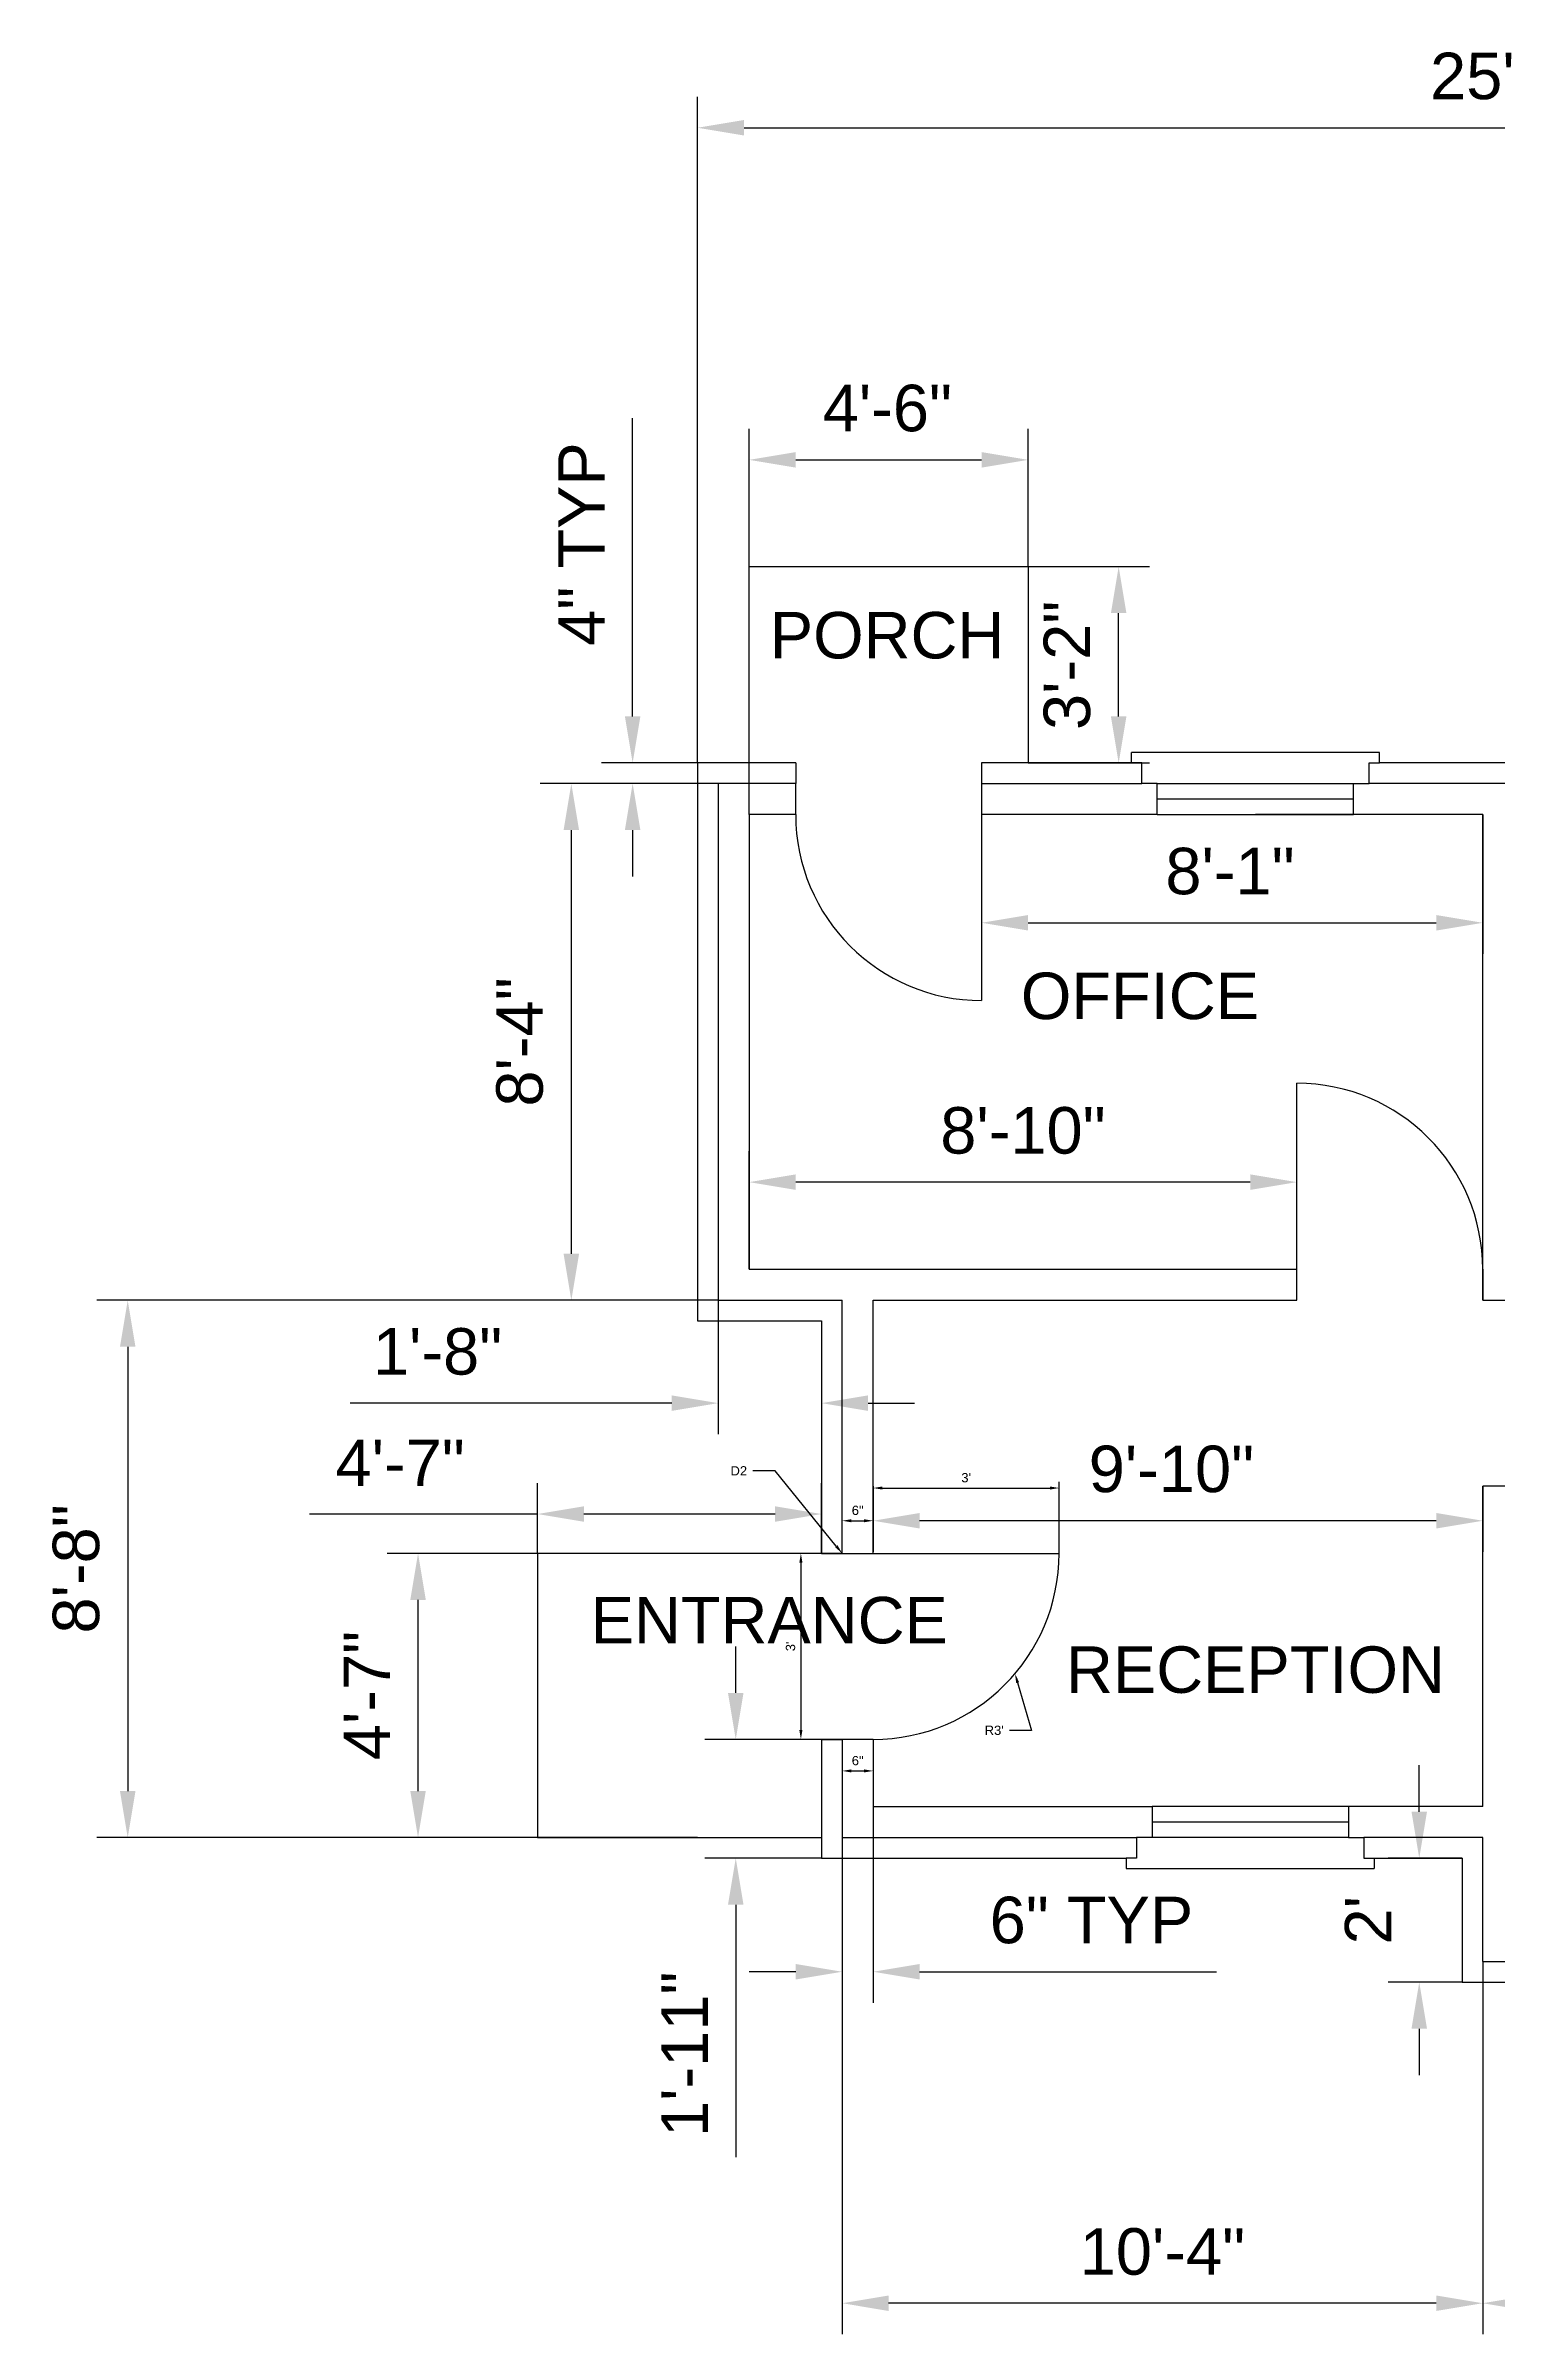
# Model space of a CAD drawing. Header units: inches. Extents: x 1496 to 92228, y 2074 to 4694.
# Drawn here: x 1495.7 to 1776.8, y 2073.7 to 2516.7 of the extents above; entities that cross this region are included whole.
import ezdxf
from ezdxf import colors
from ezdxf.entities.mleader import LeaderData, LeaderLine
from ezdxf.math import Vec2, Vec3

# ---------------------------------------------------------------- set-up
doc = ezdxf.new("R2010")
doc.units = ezdxf.units.IN
doc.header["$MEASUREMENT"] = 0
for name, color, linetype in [('Annotations', 7, 'Continuous'), ('Dim to Door', 5, 'Continuous'), ('Dim to Window', 30, 'Continuous'), ('Dimensions', 1, 'Continuous'), ('Doors', 6, 'Continuous'), ('Walls', 7, 'Continuous'), ('Windows', 4, 'Continuous')]:
    doc.layers.add(name, color=color, linetype=linetype)
doc.styles.add('Annotative', font='Arial.ttf')
doc.styles.get("Standard").update_dxf_attribs({"font": 'Arial.ttf'})
doc.dimstyles.new('Annotative', dxfattribs={"dimscale": 0, "dimtxt": 0.15, "dimasz": 0.15, "dimexe": 0.1, "dimexo": 0, "dimgap": 0.09, "dimtad": 1, "dimdec": 0, "dimzin": 0, "dimdsep": 46, "dimlunit": 3, "dimtxsty": 'Standard', "dimcen": 0, "dimadec": 0, "dimazin": 0, "dimtfac": 1, "dimtdec": 0, "dimtofl": 0, "dimtmove": 0, "dimatfit": 3, "dimfxl": 1, "dimtolj": 1, "dimtzin": 0, "dimarcsym": 0})

# ---------------------------------------------------------------- blocks, each defined once
blk = doc.blocks.new('door')
at = {"layer": 'Doors'}
for p, q in [((1902.88, 2461.84), (1902.88, 2497.84)), ((1902.88, 2455.84), (1902.88, 2461.84)), ((1938.88, 2461.84), (1938.88, 2455.84))]:
    blk.add_line(p, q, dxfattribs=at)
blk.add_arc((1902.88, 2461.84), 36, 0, 90, dxfattribs=at)
blk = doc.blocks.new('window')
at = {"layer": 'Windows'}
for p, q in [((1878.89, 2523.04), (1878.89, 2526.04)), ((1878.89, 2526.04), (1882.89, 2526.04)), ((1882.89, 2526.04), (1882.89, 2528.04)), ((1882.89, 2528.04), (1884.89, 2528.04)), ((1884.89, 2480.04), (1884.89, 2528.04)), ((1872.89, 2523.04), (1872.89, 2485.04)), ((1872.89, 2523.04), (1875.89, 2523.04)), ((1875.89, 2485.04), (1875.89, 2523.04)), ((1875.89, 2523.04), (1878.89, 2523.04)), ((1878.89, 2523.04), (1878.89, 2485.04)), ((1872.89, 2485.04), (1875.89, 2485.04)), ((1875.89, 2485.04), (1878.89, 2485.04)), ((1878.89, 2485.04), (1878.89, 2482.04)), ((1878.89, 2482.04), (1882.89, 2482.04)), ((1882.89, 2482.04), (1882.89, 2480.04)), ((1882.89, 2480.04), (1884.89, 2480.04))]:
    blk.add_line(p, q, dxfattribs=at)
blk = doc.blocks.new('*D37')
at = {"layer": 'Defpoints', "color": 0, "transparency": 16777216}
for p in [(1676.84, 2367.85), (1773.84, 2367.85), (1773.84, 2346.91)]:
    blk.add_point(p, dxfattribs=at)
at = {"layer": 'Dim to Door', "color": 0, "lineweight": -2, "transparency": 16777216}
for p, q in [((1676.84, 2367.85), (1676.84, 2340.91)), ((1773.84, 2367.85), (1773.84, 2340.91)), ((1685.84, 2346.91), (1764.84, 2346.91))]:
    blk.add_line(p, q, dxfattribs=at)
at = {"layer": 'Dim to Door', "color": 0, "transparency": 16777216}
for points in [[(1685.84, 2348.41), (1685.84, 2345.41), (1676.84, 2346.91)], [(1764.84, 2348.41), (1764.84, 2345.41), (1773.84, 2346.91)]]:
    blk.add_solid(points, dxfattribs=at)
at = {"layer": 'Dim to Door', "color": 0, "transparency": 16777216, "insert": (1724.92, 2356.87), "char_height": 9, "attachment_point": 5}
blk.add_mtext('\\A1;8\'-1"', dxfattribs=at)
blk = doc.blocks.new('*D39')
at = {"layer": 'Defpoints', "color": 0, "transparency": 16777216}
for p in [(1631.84, 2296.71), (1631.84, 2279.85), (1737.84, 2279.85)]:
    blk.add_point(p, dxfattribs=at)
at = {"layer": 'Dim to Door', "color": 0, "lineweight": -2, "transparency": 16777216}
for p, q in [((1631.84, 2279.85), (1631.84, 2302.71)), ((1737.84, 2279.85), (1737.84, 2302.71)), ((1728.84, 2296.71), (1640.84, 2296.71))]:
    blk.add_line(p, q, dxfattribs=at)
at = {"layer": 'Dim to Door', "color": 0, "transparency": 16777216}
for points in [[(1640.84, 2298.21), (1640.84, 2295.21), (1631.84, 2296.71)], [(1728.84, 2298.21), (1728.84, 2295.21), (1737.84, 2296.71)]]:
    blk.add_solid(points, dxfattribs=at)
at = {"layer": 'Dim to Door', "color": 0, "transparency": 16777216, "insert": (1684.84, 2306.67), "char_height": 9, "attachment_point": 5}
blk.add_mtext('\\A1;8\'-10"', dxfattribs=at)
blk = doc.blocks.new('*D40')
at = {"layer": 'Defpoints', "color": 0, "transparency": 16777216}
for p in [(1629.24, 2188.85), (1645.84, 2188.85), (1645.84, 2165.85)]:
    blk.add_point(p, dxfattribs=at)
at = {"layer": 'Dim to Door', "color": 0, "lineweight": -2, "transparency": 16777216}
for p, q in [((1629.24, 2197.85), (1629.24, 2206.85)), ((1645.84, 2188.85), (1623.24, 2188.85)), ((1645.84, 2165.85), (1623.24, 2165.85)), ((1629.24, 2156.85), (1629.24, 2107.95))]:
    blk.add_line(p, q, dxfattribs=at)
at = {"layer": 'Dim to Door', "color": 0, "transparency": 16777216}
for points in [[(1627.74, 2197.85), (1630.74, 2197.85), (1629.24, 2188.85)], [(1627.74, 2156.85), (1630.74, 2156.85), (1629.24, 2165.85)]]:
    blk.add_solid(points, dxfattribs=at)
at = {"layer": 'Dim to Door', "color": 0, "transparency": 16777216, "insert": (1619.34, 2127.9), "char_height": 9, "attachment_point": 5, "rotation": 90}
blk.add_mtext('\\A1;1\'-11"', dxfattribs=at)
blk = doc.blocks.new('*D41')
at = {"layer": 'Defpoints', "color": 0, "transparency": 16777216}
for p in [(1685.84, 2436.52), (1631.84, 2415.85), (1685.84, 2415.85)]:
    blk.add_point(p, dxfattribs=at)
at = {"layer": 'Dimensions', "color": 0, "lineweight": -2, "transparency": 16777216}
for p, q in [((1631.84, 2415.85), (1631.84, 2442.52)), ((1685.84, 2415.85), (1685.84, 2442.52)), ((1640.84, 2436.52), (1676.84, 2436.52))]:
    blk.add_line(p, q, dxfattribs=at)
at = {"layer": 'Dimensions', "color": 0, "transparency": 16777216}
for points in [[(1640.84, 2438.02), (1640.84, 2435.02), (1631.84, 2436.52)], [(1676.84, 2438.02), (1676.84, 2435.02), (1685.84, 2436.52)]]:
    blk.add_solid(points, dxfattribs=at)
at = {"layer": 'Dimensions', "color": 0, "transparency": 16777216, "insert": (1658.59, 2446.49), "char_height": 9, "attachment_point": 5}
blk.add_mtext('\\A1;4\'-6"', dxfattribs=at)
blk = doc.blocks.new('*D42')
at = {"layer": 'Defpoints', "color": 0, "transparency": 16777216}
for p in [(1685.84, 2415.85), (1703.36, 2415.85), (1685.84, 2377.85)]:
    blk.add_point(p, dxfattribs=at)
at = {"layer": 'Dimensions', "color": 0, "lineweight": -2, "transparency": 16777216}
for p, q in [((1685.84, 2415.85), (1709.36, 2415.85)), ((1703.36, 2386.85), (1703.36, 2406.85)), ((1685.84, 2377.85), (1709.36, 2377.85))]:
    blk.add_line(p, q, dxfattribs=at)
at = {"layer": 'Dimensions', "color": 0, "transparency": 16777216}
for points in [[(1701.86, 2406.85), (1704.86, 2406.85), (1703.36, 2415.85)], [(1701.86, 2386.85), (1704.86, 2386.85), (1703.36, 2377.85)]]:
    blk.add_solid(points, dxfattribs=at)
at = {"layer": 'Dimensions', "color": 0, "transparency": 16777216, "insert": (1693.4, 2396.75), "char_height": 9, "attachment_point": 5, "rotation": 90}
blk.add_mtext('\\A1;3\'-2"', dxfattribs=at)
blk = doc.blocks.new('*D45')
at = {"layer": 'Defpoints', "color": 0, "transparency": 16777216}
for p in [(1773.84, 2145.85), (1917.84, 2145.85), (1773.84, 2079.71)]:
    blk.add_point(p, dxfattribs=at)
at = {"layer": 'Dimensions', "color": 0, "lineweight": -2, "transparency": 16777216}
for p, q in [((1773.84, 2145.85), (1773.84, 2073.71)), ((1917.84, 2145.85), (1917.84, 2073.71)), ((1908.84, 2079.71), (1782.84, 2079.71))]:
    blk.add_line(p, q, dxfattribs=at)
at = {"layer": 'Dimensions', "color": 0, "transparency": 16777216}
for points in [[(1782.84, 2081.21), (1782.84, 2078.21), (1773.84, 2079.71)], [(1908.84, 2081.21), (1908.84, 2078.21), (1917.84, 2079.71)]]:
    blk.add_solid(points, dxfattribs=at)
at = {"layer": 'Dimensions', "color": 0, "transparency": 16777216, "insert": (1845.84, 2089.61), "char_height": 9, "attachment_point": 5}
blk.add_mtext("\\A1;12'", dxfattribs=at)
blk = doc.blocks.new('*D46')
at = {"layer": 'Defpoints', "color": 0, "transparency": 16777216}
for p in [(1649.84, 2145.85), (1773.84, 2145.85), (1649.84, 2079.71)]:
    blk.add_point(p, dxfattribs=at)
at = {"layer": 'Dimensions', "color": 0, "lineweight": -2, "transparency": 16777216}
for p, q in [((1649.84, 2145.85), (1649.84, 2073.71)), ((1773.84, 2145.85), (1773.84, 2073.71)), ((1764.84, 2079.71), (1658.84, 2079.71))]:
    blk.add_line(p, q, dxfattribs=at)
at = {"layer": 'Dimensions', "color": 0, "transparency": 16777216}
for points in [[(1658.84, 2081.21), (1658.84, 2078.21), (1649.84, 2079.71)], [(1764.84, 2081.21), (1764.84, 2078.21), (1773.84, 2079.71)]]:
    blk.add_solid(points, dxfattribs=at)
at = {"layer": 'Dimensions', "color": 0, "transparency": 16777216, "insert": (1711.84, 2089.67), "char_height": 9, "attachment_point": 5}
blk.add_mtext('\\A1;10\'-4"', dxfattribs=at)
blk = doc.blocks.new('*D47')
at = {"layer": 'Defpoints', "color": 0, "transparency": 16777216}
for p in [(1761.55, 2165.85), (1769.84, 2165.85), (1769.84, 2141.85)]:
    blk.add_point(p, dxfattribs=at)
at = {"layer": 'Dimensions', "color": 0, "lineweight": -2, "transparency": 16777216}
for p, q in [((1761.55, 2174.85), (1761.55, 2183.85)), ((1769.84, 2165.85), (1755.55, 2165.85)), ((1769.84, 2141.85), (1755.55, 2141.85)), ((1761.55, 2132.85), (1761.55, 2123.85))]:
    blk.add_line(p, q, dxfattribs=at)
at = {"layer": 'Dimensions', "color": 0, "transparency": 16777216}
for points in [[(1760.05, 2174.85), (1763.05, 2174.85), (1761.55, 2165.85)], [(1760.05, 2132.85), (1763.05, 2132.85), (1761.55, 2141.85)]]:
    blk.add_solid(points, dxfattribs=at)
at = {"layer": 'Dimensions', "color": 0, "transparency": 16777216, "insert": (1751.65, 2153.85), "char_height": 9, "attachment_point": 5, "rotation": 90}
blk.add_mtext("\\A1;2'", dxfattribs=at)
blk = doc.blocks.new('*D48')
at = {"layer": 'Defpoints', "color": 0, "transparency": 16777216}
for p in [(1649.84, 2175.85), (1655.84, 2175.85), (1649.84, 2143.87)]:
    blk.add_point(p, dxfattribs=at)
at = {"layer": 'Dimensions', "color": 0, "lineweight": -2, "transparency": 16777216}
for p, q in [((1649.84, 2175.85), (1649.84, 2137.87)), ((1655.84, 2175.85), (1655.84, 2137.87)), ((1640.84, 2143.87), (1631.84, 2143.87)), ((1664.84, 2143.87), (1722.33, 2143.87))]:
    blk.add_line(p, q, dxfattribs=at)
at = {"layer": 'Dimensions', "color": 0, "transparency": 16777216}
for points in [[(1640.84, 2145.37), (1640.84, 2142.37), (1649.84, 2143.87)], [(1664.84, 2145.37), (1664.84, 2142.37), (1655.84, 2143.87)]]:
    blk.add_solid(points, dxfattribs=at)
at = {"layer": 'Dimensions', "color": 0, "transparency": 16777216, "insert": (1698.09, 2153.83), "char_height": 9, "attachment_point": 5}
blk.add_mtext('\\A1;6" TYP', dxfattribs=at)
blk = doc.blocks.new('*D49')
at = {"layer": 'Defpoints', "color": 0, "transparency": 16777216}
for p in [(1567.74, 2224.85), (1590.84, 2224.85), (1590.84, 2169.85)]:
    blk.add_point(p, dxfattribs=at)
at = {"layer": 'Dimensions', "color": 0, "lineweight": -2, "transparency": 16777216}
for p, q in [((1590.84, 2224.85), (1561.74, 2224.85)), ((1567.74, 2178.85), (1567.74, 2215.85)), ((1590.84, 2169.85), (1561.74, 2169.85))]:
    blk.add_line(p, q, dxfattribs=at)
at = {"layer": 'Dimensions', "color": 0, "transparency": 16777216}
for points in [[(1566.24, 2215.85), (1569.24, 2215.85), (1567.74, 2224.85)], [(1566.24, 2178.85), (1569.24, 2178.85), (1567.74, 2169.85)]]:
    blk.add_solid(points, dxfattribs=at)
at = {"layer": 'Dimensions', "color": 0, "transparency": 16777216, "insert": (1557.84, 2197.35), "char_height": 9, "attachment_point": 5, "rotation": 90}
blk.add_mtext('\\A1;4\'-7"', dxfattribs=at)
blk = doc.blocks.new('*D50')
at = {"layer": 'Defpoints', "color": 0, "transparency": 16777216}
for p in [(1590.84, 2232.47), (1590.84, 2224.85), (1645.84, 2224.85)]:
    blk.add_point(p, dxfattribs=at)
at = {"layer": 'Dimensions', "color": 0, "lineweight": -2, "transparency": 16777216}
for p, q in [((1590.84, 2224.85), (1590.84, 2238.47)), ((1645.84, 2224.85), (1645.84, 2238.47)), ((1590.84, 2232.47), (1546.73, 2232.47)), ((1636.84, 2232.47), (1599.84, 2232.47))]:
    blk.add_line(p, q, dxfattribs=at)
at = {"layer": 'Dimensions', "color": 0, "transparency": 16777216}
for points in [[(1599.84, 2233.97), (1599.84, 2230.97), (1590.84, 2232.47)], [(1636.84, 2233.97), (1636.84, 2230.97), (1645.84, 2232.47)]]:
    blk.add_solid(points, dxfattribs=at)
at = {"layer": 'Dimensions', "color": 0, "transparency": 16777216, "insert": (1564.28, 2242.37), "char_height": 9, "attachment_point": 5}
blk.add_mtext('\\A1;4\'-7"', dxfattribs=at)
blk = doc.blocks.new('*D51')
at = {"layer": 'Defpoints', "color": 0, "transparency": 16777216}
for p in [(1655.84, 2237.85), (1773.84, 2237.85), (1655.84, 2231.17)]:
    blk.add_point(p, dxfattribs=at)
at = {"layer": 'Dimensions', "color": 0, "lineweight": -2, "transparency": 16777216}
for p, q in [((1655.84, 2237.85), (1655.84, 2225.17)), ((1773.84, 2237.85), (1773.84, 2225.17)), ((1764.84, 2231.17), (1664.84, 2231.17))]:
    blk.add_line(p, q, dxfattribs=at)
at = {"layer": 'Dimensions', "color": 0, "transparency": 16777216}
for points in [[(1664.84, 2232.67), (1664.84, 2229.67), (1655.84, 2231.17)], [(1764.84, 2232.67), (1764.84, 2229.67), (1773.84, 2231.17)]]:
    blk.add_solid(points, dxfattribs=at)
at = {"layer": 'Dimensions', "color": 0, "transparency": 16777216, "insert": (1713.58, 2241.14), "char_height": 9, "attachment_point": 5}
blk.add_mtext('\\A1;9\'-10"', dxfattribs=at)
blk = doc.blocks.new('*D52')
at = {"layer": 'Defpoints', "color": 0, "transparency": 16777216}
for p in [(1625.84, 2262.1), (1645.84, 2262.1), (1645.84, 2253.93)]:
    blk.add_point(p, dxfattribs=at)
at = {"layer": 'Dimensions', "color": 0, "lineweight": -2, "transparency": 16777216}
for p, q in [((1625.84, 2262.1), (1625.84, 2247.93)), ((1645.84, 2262.1), (1645.84, 2247.93)), ((1616.84, 2253.93), (1554.58, 2253.93)), ((1654.84, 2253.93), (1663.84, 2253.93))]:
    blk.add_line(p, q, dxfattribs=at)
at = {"layer": 'Dimensions', "color": 0, "transparency": 16777216}
for points in [[(1616.84, 2255.43), (1616.84, 2252.43), (1625.84, 2253.93)], [(1654.84, 2255.43), (1654.84, 2252.43), (1645.84, 2253.93)]]:
    blk.add_solid(points, dxfattribs=at)
at = {"layer": 'Dimensions', "color": 0, "transparency": 16777216, "insert": (1571.52, 2263.89), "char_height": 9, "attachment_point": 5}
blk.add_mtext('\\A1;1\'-8"', dxfattribs=at)
blk = doc.blocks.new('*D53')
at = {"layer": 'Defpoints', "color": 0, "transparency": 16777216}
for p in [(1625.84, 2373.85), (1597.41, 2273.85), (1625.84, 2273.85)]:
    blk.add_point(p, dxfattribs=at)
at = {"layer": 'Dimensions', "color": 0, "lineweight": -2, "transparency": 16777216}
for p, q in [((1625.84, 2373.85), (1591.41, 2373.85)), ((1597.41, 2364.85), (1597.41, 2282.85)), ((1625.84, 2273.85), (1591.41, 2273.85))]:
    blk.add_line(p, q, dxfattribs=at)
at = {"layer": 'Dimensions', "color": 0, "transparency": 16777216}
for points in [[(1595.91, 2364.85), (1598.91, 2364.85), (1597.41, 2373.85)], [(1595.91, 2282.85), (1598.91, 2282.85), (1597.41, 2273.85)]]:
    blk.add_solid(points, dxfattribs=at)
at = {"layer": 'Dimensions', "color": 0, "transparency": 16777216, "insert": (1587.44, 2323.85), "char_height": 9, "attachment_point": 5, "rotation": 90}
blk.add_mtext('\\A1;8\'-4"', dxfattribs=at)
blk = doc.blocks.new('*D54')
at = {"layer": 'Defpoints', "color": 0, "transparency": 16777216}
for p in [(1625.84, 2273.85), (1511.54, 2169.85), (1621.84, 2169.85)]:
    blk.add_point(p, dxfattribs=at)
at = {"layer": 'Dimensions', "color": 0, "lineweight": -2, "transparency": 16777216}
for p, q in [((1625.84, 2273.85), (1505.54, 2273.85)), ((1511.54, 2264.85), (1511.54, 2178.85)), ((1621.84, 2169.85), (1505.54, 2169.85))]:
    blk.add_line(p, q, dxfattribs=at)
at = {"layer": 'Dimensions', "color": 0, "transparency": 16777216}
for points in [[(1510.04, 2264.85), (1513.04, 2264.85), (1511.54, 2273.85)], [(1510.04, 2178.85), (1513.04, 2178.85), (1511.54, 2169.85)]]:
    blk.add_solid(points, dxfattribs=at)
at = {"layer": 'Dimensions', "color": 0, "transparency": 16777216, "insert": (1501.58, 2221.85), "char_height": 9, "attachment_point": 5, "rotation": 90}
blk.add_mtext('\\A1;8\'-8"', dxfattribs=at)
blk = doc.blocks.new('*D55')
at = {"layer": 'Defpoints', "color": 0, "transparency": 16777216}
for p in [(1609.28, 2377.85), (1640.84, 2377.85), (1640.84, 2373.85)]:
    blk.add_point(p, dxfattribs=at)
at = {"layer": 'Dimensions', "color": 0, "lineweight": -2, "transparency": 16777216}
for p, q in [((1609.28, 2386.85), (1609.28, 2444.59)), ((1640.84, 2377.85), (1603.28, 2377.85)), ((1640.84, 2373.85), (1603.28, 2373.85)), ((1609.28, 2364.85), (1609.28, 2355.85))]:
    blk.add_line(p, q, dxfattribs=at)
at = {"layer": 'Dimensions', "color": 0, "transparency": 16777216}
for points in [[(1607.78, 2386.85), (1610.78, 2386.85), (1609.28, 2377.85)], [(1607.78, 2364.85), (1610.78, 2364.85), (1609.28, 2373.85)]]:
    blk.add_solid(points, dxfattribs=at)
at = {"layer": 'Dimensions', "color": 0, "transparency": 16777216, "insert": (1599.38, 2420.22), "char_height": 9, "attachment_point": 5, "rotation": 90}
blk.add_mtext('\\A1;4" TYP', dxfattribs=at)
blk = doc.blocks.new('*D56')
at = {"layer": 'Defpoints', "color": 0, "transparency": 16777216}
for p in [(1921.84, 2500.8), (1621.84, 2377.85), (1921.84, 2377.85)]:
    blk.add_point(p, dxfattribs=at)
at = {"layer": 'Dimensions', "color": 0, "lineweight": -2, "transparency": 16777216}
for p, q in [((1621.84, 2377.85), (1621.84, 2506.8)), ((1921.84, 2377.85), (1921.84, 2506.8)), ((1630.84, 2500.8), (1912.84, 2500.8))]:
    blk.add_line(p, q, dxfattribs=at)
at = {"layer": 'Dimensions', "color": 0, "transparency": 16777216}
for points in [[(1630.84, 2502.3), (1630.84, 2499.3), (1621.84, 2500.8)], [(1912.84, 2502.3), (1912.84, 2499.3), (1921.84, 2500.8)]]:
    blk.add_solid(points, dxfattribs=at)
at = {"layer": 'Dimensions', "color": 0, "transparency": 16777216, "insert": (1771.84, 2510.77), "char_height": 9, "attachment_point": 5}
blk.add_mtext("\\A1;25'", dxfattribs=at)
blk = doc.blocks.new('*D78')
at = {"layer": 'Defpoints', "color": 0, "transparency": 16777216}
for p in [(1649.84, 2224.85), (1641.85, 2188.85), (1649.84, 2188.85)]:
    blk.add_point(p, dxfattribs=at)
at = {"layer": 'Dim to Window', "color": 0, "lineweight": -2, "transparency": 16777216}
for p, q in [((1649.84, 2224.85), (1640.65, 2224.85)), ((1641.85, 2223.05), (1641.85, 2190.65)), ((1649.84, 2188.85), (1640.65, 2188.85))]:
    blk.add_line(p, q, dxfattribs=at)
at = {"layer": 'Dim to Window', "color": 0, "transparency": 16777216}
for points in [[(1641.55, 2223.05), (1642.15, 2223.05), (1641.85, 2224.85)], [(1641.55, 2190.65), (1642.15, 2190.65), (1641.85, 2188.85)]]:
    blk.add_solid(points, dxfattribs=at)
at = {"layer": 'Dim to Window', "color": 0, "transparency": 16777216, "insert": (1639.85, 2206.85), "char_height": 1.8, "attachment_point": 5, "rotation": 90}
blk.add_mtext("\\A1;3'", dxfattribs=at)
blk = doc.blocks.new('*D79')
at = {"layer": 'Defpoints', "color": 0, "transparency": 16777216}
for p in [(1655.84, 2231.17), (1649.84, 2224.85), (1655.84, 2224.85)]:
    blk.add_point(p, dxfattribs=at)
at = {"layer": 'Dim to Window', "color": 0, "lineweight": -2, "transparency": 16777216}
for p, q in [((1649.84, 2224.85), (1649.84, 2232.37)), ((1651.64, 2231.17), (1654.04, 2231.17)), ((1655.84, 2224.85), (1655.84, 2232.37))]:
    blk.add_line(p, q, dxfattribs=at)
at = {"layer": 'Dim to Window', "color": 0, "transparency": 16777216}
for points in [[(1651.64, 2231.47), (1651.64, 2230.87), (1649.84, 2231.17)], [(1654.04, 2231.47), (1654.04, 2230.87), (1655.84, 2231.17)]]:
    blk.add_solid(points, dxfattribs=at)
at = {"layer": 'Dim to Window', "color": 0, "transparency": 16777216, "insert": (1652.84, 2233.17), "char_height": 1.8, "attachment_point": 5}
blk.add_mtext('\\A1;6"', dxfattribs=at)
blk = doc.blocks.new('*D80')
at = {"layer": 'Defpoints', "color": 0, "transparency": 16777216}
for p in [(1649.84, 2188.85), (1655.84, 2188.85), (1655.84, 2182.74)]:
    blk.add_point(p, dxfattribs=at)
at = {"layer": 'Dim to Window', "color": 0, "lineweight": -2, "transparency": 16777216}
for p, q in [((1649.84, 2188.85), (1649.84, 2181.54)), ((1655.84, 2188.85), (1655.84, 2181.54)), ((1651.64, 2182.74), (1654.04, 2182.74))]:
    blk.add_line(p, q, dxfattribs=at)
at = {"layer": 'Dim to Window', "color": 0, "transparency": 16777216}
for points in [[(1651.64, 2183.04), (1651.64, 2182.44), (1649.84, 2182.74)], [(1654.04, 2183.04), (1654.04, 2182.44), (1655.84, 2182.74)]]:
    blk.add_solid(points, dxfattribs=at)
at = {"layer": 'Dim to Window', "color": 0, "transparency": 16777216, "insert": (1652.84, 2184.73), "char_height": 1.8, "attachment_point": 5}
blk.add_mtext('\\A1;6"', dxfattribs=at)
blk = doc.blocks.new('*D81')
at = {"layer": 'Defpoints', "color": 0, "transparency": 16777216}
for p in [(1691.84, 2237.5), (1655.84, 2225.17), (1691.84, 2224.85)]:
    blk.add_point(p, dxfattribs=at)
at = {"layer": 'Dim to Window', "color": 0, "lineweight": -2, "transparency": 16777216}
for p, q in [((1655.84, 2225.17), (1655.84, 2238.7)), ((1657.64, 2237.5), (1690.04, 2237.5)), ((1691.84, 2224.85), (1691.84, 2238.7))]:
    blk.add_line(p, q, dxfattribs=at)
at = {"layer": 'Dim to Window', "color": 0, "transparency": 16777216}
for points in [[(1657.64, 2237.8), (1657.64, 2237.2), (1655.84, 2237.5)], [(1690.04, 2237.8), (1690.04, 2237.2), (1691.84, 2237.5)]]:
    blk.add_solid(points, dxfattribs=at)
at = {"layer": 'Dim to Window', "color": 0, "transparency": 16777216, "insert": (1673.84, 2239.49), "char_height": 1.8, "attachment_point": 5}
blk.add_mtext("\\A1;3'", dxfattribs=at)

msp = doc.modelspace()

# ---------------------------------------------------------------- linework, layer by layer
at = {"layer": 'Dimensions'}
msp.add_line((1625.84, 2273.85), (1625.84, 2262.1), dxfattribs=at)
at = {"layer": 'Walls'}
for p, q in [((1631.84, 2367.85), (1631.84, 2415.85)), ((1631.84, 2415.85), (1685.84, 2415.85)), ((1685.84, 2415.85), (1685.84, 2377.85)), ((1621.84, 2377.85), (1621.84, 2269.85)), ((1640.84, 2377.85), (1621.84, 2377.85)), ((1640.84, 2377.85), (1640.84, 2373.85)), ((1685.84, 2377.85), (1676.84, 2377.85)), ((1676.84, 2377.85), (1676.84, 2373.85)), ((1705.84, 2377.85), (1685.84, 2377.85)), ((1779.84, 2377.85), (1753.84, 2377.85)), ((1640.84, 2373.85), (1625.84, 2373.85)), ((1625.84, 2373.85), (1625.84, 2273.85)), ((1676.84, 2373.85), (1707.84, 2373.85)), ((1917.84, 2373.85), (1751.84, 2373.85)), ((1640.84, 2367.85), (1631.84, 2367.85)), ((1631.84, 2367.85), (1631.84, 2279.85)), ((1710.84, 2367.85), (1676.84, 2367.85)), ((1773.84, 2367.85), (1748.84, 2367.85)), ((1773.84, 2273.85), (1773.84, 2367.85)), ((1631.84, 2279.85), (1737.84, 2279.85)), ((1625.84, 2273.85), (1649.84, 2273.85)), ((1649.84, 2224.85), (1649.84, 2273.85)), ((1655.84, 2224.85), (1655.84, 2273.85)), ((1655.84, 2273.85), (1737.84, 2273.85)), ((1621.84, 2269.85), (1645.84, 2269.85)), ((1645.84, 2269.85), (1645.84, 2224.85)), ((1773.84, 2175.85), (1773.84, 2237.85)), ((1645.84, 2224.85), (1590.84, 2224.85)), ((1590.84, 2224.85), (1590.84, 2169.85)), ((1645.84, 2224.85), (1649.84, 2224.85)), ((1645.84, 2188.85), (1645.84, 2165.85)), ((1645.84, 2188.85), (1649.84, 2188.85)), ((1649.84, 2188.85), (1649.84, 2169.85)), ((1655.84, 2188.85), (1655.84, 2175.85)), ((1655.84, 2175.85), (1709.84, 2175.85)), ((1773.84, 2175.85), (1747.84, 2175.85)), ((1590.84, 2169.85), (1645.84, 2169.85)), ((1649.84, 2169.85), (1706.84, 2169.85)), ((1773.84, 2169.85), (1750.84, 2169.85)), ((1773.84, 2145.85), (1773.84, 2169.85)), ((1645.84, 2165.85), (1704.84, 2165.85)), ((1752.84, 2165.85), (1769.84, 2165.85)), ((1769.84, 2165.85), (1769.84, 2141.85)), ((1773.84, 2145.85), (1823.84, 2145.85)), ((1769.84, 2141.85), (1821.84, 2141.85))]:
    msp.add_line(p, q, dxfattribs=at)
at = {"layer": 'Windows'}
msp.add_line((1748.84, 2367.85), (1729.84, 2367.85), dxfattribs=at)

# ---------------------------------------------------------------- block references
at = {"layer": 'Doors'}
for p, rotation in [((3579.72, 4829.7), 180), ((-682.01, 4176.73), 270), ((-806.01, 4127.73), 270)]:
    msp.add_blockref('door', p, dxfattribs=dict(at, rotation=rotation))
msp.add_blockref('door', (-165.04, -181.99), dxfattribs=at)
at = {"layer": 'Windows'}
for p, rotation in [((4233.88, 494.96), 89.99999999995336), ((-775.2, 4048.75), 270)]:
    msp.add_blockref('window', p, dxfattribs=dict(at, rotation=rotation))

# ---------------------------------------------------------------- texts
at = {"layer": 'Annotations', "style": 'Annotative'}
for s, p in [('PORCH', (1635.83, 2398.08)), ('OFFICE', (1684.43, 2328.27)), ('ENTRANCE', (1601.15, 2207.43)), ('RECEPTION', (1693.17, 2197.85))]:
    msp.add_text(s, height=9, dxfattribs=at).set_placement(p)

# ---------------------------------------------------------------- dimensions: what is measured, and where the dimension line sits
at = {"layer": 'Dim to Door'}
dim = msp.add_linear_dim(base=(1773.84, 2346.91), p1=(1676.84, 2367.85), p2=(1773.84, 2367.85), dimstyle='Annotative', dxfattribs=at)
dim.commit()
dim.dimension.update_dxf_attribs({"geometry": '*D37', "text_midpoint": (1724.92, 2346.91), "dimtype": 160})
dim = msp.add_linear_dim(base=(1631.84, 2296.71), p1=(1737.84, 2279.85), p2=(1631.84, 2279.85), dimstyle='Annotative', dxfattribs=at)
dim.commit()
dim.dimension.update_dxf_attribs({"geometry": '*D39', "text_midpoint": (1684.84, 2306.67)})
dim = msp.add_linear_dim(base=(1629.24, 2188.85), p1=(1645.84, 2165.85), p2=(1645.84, 2188.85), angle=90, dimstyle='Annotative', dxfattribs=at)
dim.commit()
dim.dimension.update_dxf_attribs({"geometry": '*D40', "text_midpoint": (1629.24, 2127.9), "dimtype": 160})
at = {"layer": 'Dim to Window'}
for base, p1, p2, picture, middle in [((1691.84, 2237.5), (1655.84, 2225.17), (1691.84, 2224.85), '*D81', (1673.84, 2239.49)), ((1655.84, 2231.17), (1649.84, 2224.85), (1655.84, 2224.85), '*D79', (1652.84, 2233.17)), ((1655.84, 2182.74), (1649.84, 2188.85), (1655.84, 2188.85), '*D80', (1652.84, 2184.73))]:
    dim = msp.add_linear_dim(base=base, p1=p1, p2=p2, dimstyle='Annotative', dxfattribs=at)
    dim.commit()
    dim.dimension.update_dxf_attribs({"geometry": picture, "text_midpoint": middle})
dim = msp.add_linear_dim(base=(1641.85, 2188.85), p1=(1649.84, 2224.85), p2=(1649.84, 2188.85), angle=90, dimstyle='Annotative', dxfattribs=at)
dim.commit()
dim.dimension.update_dxf_attribs({"geometry": '*D78', "text_midpoint": (1639.85, 2206.85)})
at = {"layer": 'Dimensions'}
for base, p1, p2, picture, middle in [((1921.84, 2500.8), (1621.84, 2377.85), (1921.84, 2377.85), '*D56', (1771.84, 2510.77)), ((1649.84, 2079.71), (1773.84, 2145.85), (1649.84, 2145.85), '*D46', (1711.84, 2089.67)), ((1773.84, 2079.71), (1917.84, 2145.85), (1773.84, 2145.85), '*D45', (1845.84, 2089.61))]:
    dim = msp.add_linear_dim(base=base, p1=p1, p2=p2, dimstyle='Annotative', dxfattribs=at)
    dim.commit()
    dim.dimension.update_dxf_attribs({"geometry": picture, "text_midpoint": middle})
for base, p1, p2, picture, middle in [((1685.84, 2436.52), (1631.84, 2415.85), (1685.84, 2415.85), '*D41', (1658.59, 2436.52)), ((1645.84, 2253.93), (1625.84, 2262.1), (1645.84, 2262.1), '*D52', (1571.52, 2253.93)), ((1590.84, 2232.47), (1645.84, 2224.85), (1590.84, 2224.85), '*D50', (1564.28, 2232.47)), ((1655.84, 2231.17), (1773.84, 2237.85), (1655.84, 2237.85), '*D51', (1713.58, 2231.17))]:
    dim = msp.add_linear_dim(base=base, p1=p1, p2=p2, dimstyle='Annotative', dxfattribs=at)
    dim.commit()
    dim.dimension.update_dxf_attribs({"geometry": picture, "text_midpoint": middle, "dimtype": 160})
dim = msp.add_linear_dim(base=(1609.28, 2377.85), p1=(1640.84, 2373.85), p2=(1640.84, 2377.85), angle=90, text='<> TYP', dimstyle='Annotative', dxfattribs=at)
dim.commit()
dim.dimension.update_dxf_attribs({"geometry": '*D55', "text_midpoint": (1599.38, 2420.22)})
dim = msp.add_linear_dim(base=(1703.36, 2415.85), p1=(1685.84, 2377.85), p2=(1685.84, 2415.85), angle=90, dimstyle='Annotative', dxfattribs=at)
dim.commit()
dim.dimension.update_dxf_attribs({"geometry": '*D42', "text_midpoint": (1703.36, 2396.75), "dimtype": 160})
for base, p1, p2, picture, middle in [((1597.41, 2273.85), (1625.84, 2373.85), (1625.84, 2273.85), '*D53', (1587.44, 2323.85)), ((1511.54, 2169.85), (1625.84, 2273.85), (1621.84, 2169.85), '*D54', (1501.58, 2221.85)), ((1567.74, 2224.85), (1590.84, 2169.85), (1590.84, 2224.85), '*D49', (1557.84, 2197.35)), ((1761.55, 2165.85), (1769.84, 2141.85), (1769.84, 2165.85), '*D47', (1751.65, 2153.85))]:
    dim = msp.add_linear_dim(base=base, p1=p1, p2=p2, angle=90, dimstyle='Annotative', dxfattribs=at)
    dim.commit()
    dim.dimension.update_dxf_attribs({"geometry": picture, "text_midpoint": middle})
dim = msp.add_linear_dim(base=(1649.84, 2143.87), p1=(1655.84, 2175.85), p2=(1649.84, 2175.85), text='<> TYP', dimstyle='Annotative', dxfattribs=at)
dim.commit()
dim.dimension.update_dxf_attribs({"geometry": '*D48', "text_midpoint": (1698.09, 2143.87), "dimtype": 160})

# ---------------------------------------------------------------- leaders
at = {"layer": 'Dim to Window'}
ml = msp.add_multileader_mtext('Standard', dxfattribs=at)
ml.set_content('D2', color=256)
ml.set_leader_properties()
ml.build(insert=Vec2(0, 0))
ml.multileader.update_dxf_attribs({"dogleg_length": 0.36, "arrow_head_size": 1.8, "scale": 12})
ctx = ml.context
ctx.base_point, ctx.scale, ctx.char_height, ctx.arrow_head_size, ctx.landing_gap_size, ctx.plane_origin = Vec3(1627.48, 2240.83), 12, 1.8, 1.8, 1.08, Vec3(1649.84, 2224.85)
ctx.text_align_type = 2
notes = []
notes.append((ctx, [(0, (1, 1, 0), (1636.84, 2240.83), (-1, 0), 4.32, [(0, [(1649.84, 2224.85)], 0, [])])]))
ctx.mtext.insert, ctx.mtext.alignment, ctx.mtext.flow_direction = Vec3(1631.44, 2241.73), 3, 5
ml = msp.add_multileader_mtext('Standard', dxfattribs=at)
ml.set_content("R3'", color=256)
ml.set_leader_properties()
ml.build(insert=Vec2(0, 0))
ml.multileader.update_dxf_attribs({"dogleg_length": 0.36, "arrow_head_size": 1.8, "scale": 12})
ctx = ml.context
ctx.base_point, ctx.scale, ctx.char_height, ctx.arrow_head_size, ctx.landing_gap_size, ctx.plane_origin = Vec3(1676.68, 2190.6), 12, 1.8, 1.8, 1.08, Vec3(1655.84, 2188.85)
ctx.text_align_type = 2
notes.append((ctx, [(1, (1, 1, 0), (1686.52, 2190.6), (-1, 0), 4.32, [(0, [(1683.3, 2201.57)], 0, [])])]))
ctx.mtext.insert, ctx.mtext.alignment, ctx.mtext.flow_direction = Vec3(1681.12, 2191.51), 3, 5
for ctx, leaders in notes:
    for number, flags, end, landing, length, lines in leaders:
        leader = LeaderData()
        leader.index, (leader.has_last_leader_line, leader.has_dogleg_vector, leader.attachment_direction) = number, flags
        leader.last_leader_point, leader.dogleg_vector, leader.dogleg_length = Vec3(end), Vec3(landing), length
        for number, points, colour, breaks in lines:
            line = LeaderLine()
            line.index, line.vertices, line.color, line.breaks = number, Vec3.list(points), colors.encode_raw_color(colour), breaks
            leader.lines.append(line)
        ctx.leaders.append(leader)

doc.saveas('drawing.dxf')
